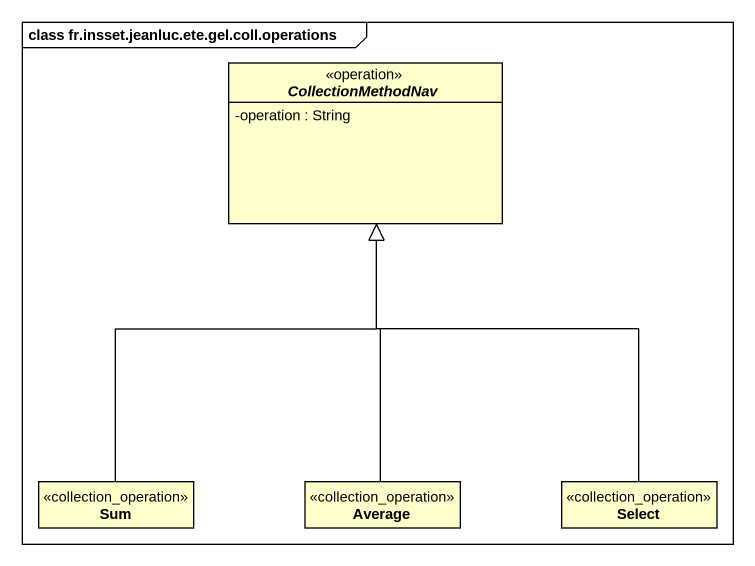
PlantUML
@startuml
mainframe class fr.insset.jeanluc.ete.gel.coll.operations
hide circle
hide empty members
skinparam classAttributeIconSize 0
abstract class CollectionMethodNav <<operation>> {
  -operation : String
}
class Sum <<collection_operation>>
class Average <<collection_operation>>
class Select <<collection_operation>>
Sum -up-|> CollectionMethodNav
Average -up-|> CollectionMethodNav
Select -up-|> CollectionMethodNav
@enduml
